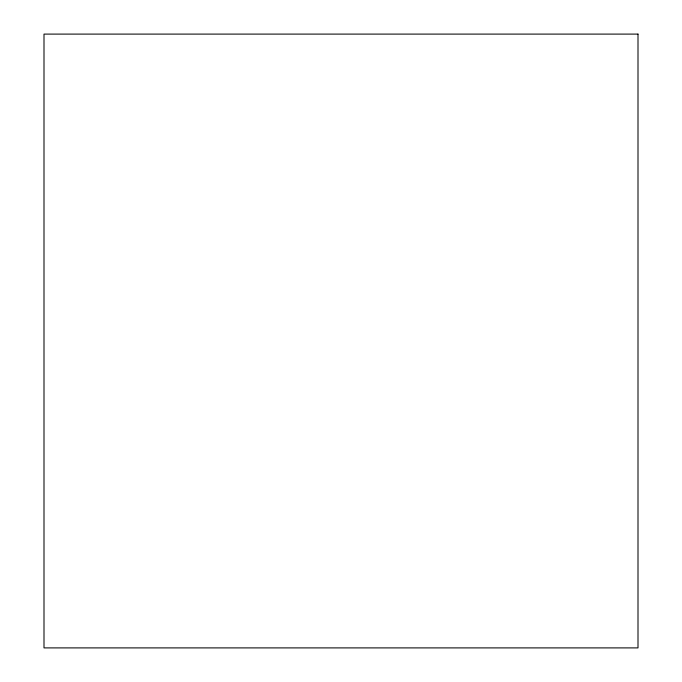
<?xml version="1.0" encoding="UTF-8"?>
<svg xmlns="http://www.w3.org/2000/svg" width="682" height="682" viewBox="0 0 682 682"><rect width="100%" height="100%" fill="white"/><g stroke="black" fill="none" stroke-linecap="round" stroke-linejoin="round"><path stroke-width="1.02" d="M638.002 34.1L43.998 34.1L43.998 647.9L638.002 647.9L638.002 34.1"/></g></svg>
